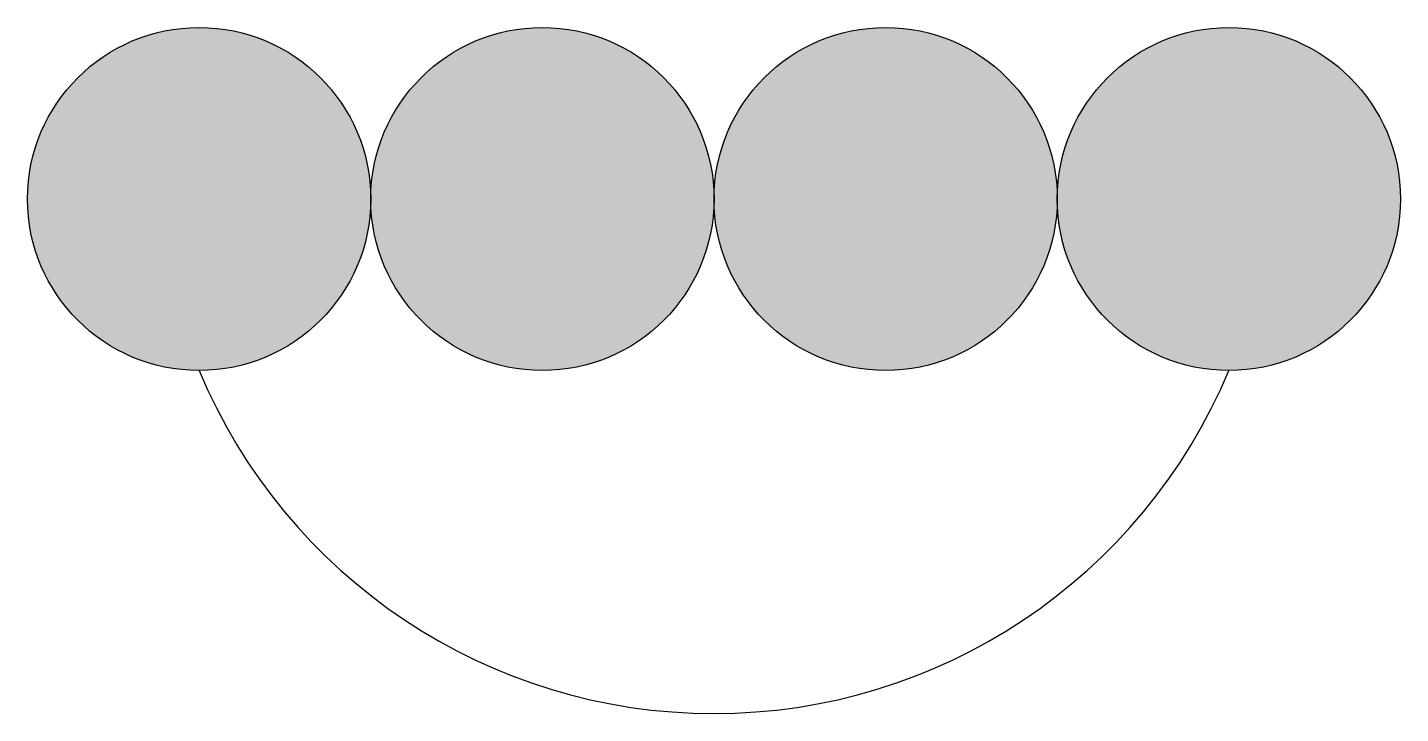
# Model space of a CAD drawing. Header units: millimetres. Extents: x -1.8 to 3, y -1.2 to 1.2.
import ezdxf

# ---------------------------------------------------------------- set-up
doc = ezdxf.new("R2010")
doc.units = ezdxf.units.MM
doc.header["$LTSCALE"] = 150

msp = doc.modelspace()

# ---------------------------------------------------------------- hatches: boundary and pattern name
at = {"linetype": 'Continuous'}
h = msp.add_hatch(color=7, dxfattribs=at)
edge = h.paths.add_edge_path()
edge.add_arc((-1.2, 0.6), 0.6, 0, 360)
h = msp.add_hatch(color=7, dxfattribs=at)
edge = h.paths.add_edge_path()
edge.add_arc((0, 0.6), 0.6, 0, 360)
h = msp.add_hatch(color=7, dxfattribs=at)
edge = h.paths.add_edge_path()
edge.add_arc((1.2, 0.6), 0.6, 0, 360)
h = msp.add_hatch(color=7, dxfattribs=at)
edge = h.paths.add_edge_path()
edge.add_arc((2.4, 0.6), 0.6, 0, 360)

# ---------------------------------------------------------------- linework, layer by layer
for centre in [(-1.2, 0.6), (0, 0.6), (1.2, 0.6), (2.4, 0.6)]:
    msp.add_circle(centre, 0.6, dxfattribs=at)
msp.add_arc((0.6, 0.75), 1.95, 202.6199, 337.3801, dxfattribs=at)

doc.saveas('drawing.dxf')
